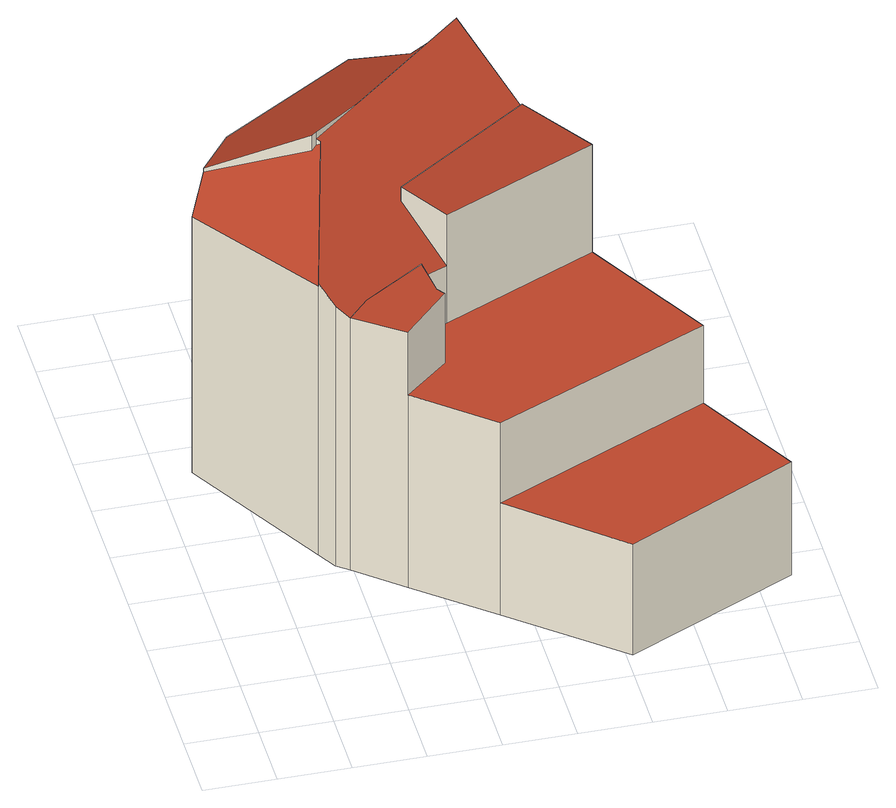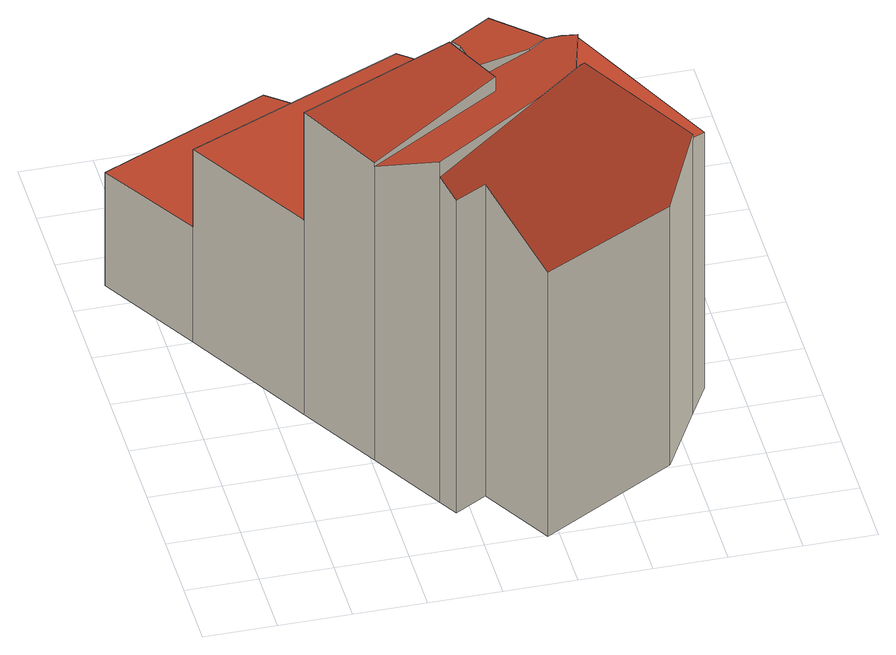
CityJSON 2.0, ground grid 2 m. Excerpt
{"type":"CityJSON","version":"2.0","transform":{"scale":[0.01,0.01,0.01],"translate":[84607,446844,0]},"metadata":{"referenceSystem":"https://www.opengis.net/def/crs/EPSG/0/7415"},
"CityObjects":{
"building1":{"type":"Building","attributes":{"b3_dak_type":"slanted","b3_h_dak_50p":9.09,"b3_h_dak_70p":10.16,"b3_h_dak_max":11.31,"b3_h_dak_min":3.98,"b3_h_maaiveld":0.367,"b3_kas_warenhuis":false,"b3_mutatie_ahn3_ahn4":false,"b3_reconstructie_onvolledig":false,"b3_rmse_lod12":3.2,"b3_rmse_lod13":1.32,"b3_rmse_lod22":0.139,"b3_val3dity_lod12":"[]","b3_val3dity_lod13":"[]","b3_val3dity_lod22":"[]","b3_volume_lod12":1064.52,"b3_volume_lod13":913.78,"b3_volume_lod22":841.58,"geconstateerd":false,"oorspronkelijkbouwjaar":1900,"status":"Pand in gebruik"},"children":["building1-1"]},
"building1-1":{"type":"BuildingPart","parents":["building1"],"geometry":[{"type":"Solid","lod":"2.2","boundaries":[[[[0,1,2,3,4,5,6,7,8,9,10,11,12,13,14,15,16]],[[17,6,5,18]],[[19,7,6,17]],[[20,21,22,23]],[[24,25,11,10,26]],[[27,12,11,25]],[[28,3,2,29]],[[18,5,4,30]],[[31,32,1,0,33]],[[34,35,25,24]],[[36,37,16,15,38,39]],[[23,22,37,36]],[[40,13,12,27]],[[29,2,1,32]],[[35,14,13,40]],[[38,15,14,35,34]],[[41,26,10,9,42,43]],[[44,8,7,19]],[[42,9,8,44,45]],[[39,38,46,47]],[[47,46,48,49]],[[43,42,50,51]],[[33,0,16,37]],[[52,28,53,54]],[[54,53,55,56,57]],[[30,4,3,28,52]],[[49,48,58,21,20]],[[56,55,59,60]],[[61,62,63,26,41]],[[45,44,64]],[[57,56,64]],[[51,50,62,61]],[[21,58,63,62]],[[60,59,32,31]],[[35,40,27,25]],[[49,20,23,36,39,47]],[[32,59,55,53,28,29]],[[57,64,44,19,17,18,30,52,54]],[[51,61,41,43]],[[63,58,48,46,38,34,24,26]],[[60,31,33,37,22,21,62,50,42,45,64,56]]]],"semantics":{"surfaces":[{"type":"GroundSurface"},{"type":"WallSurface","on_footprint_edge":true},{"type":"WallSurface","on_footprint_edge":false},{"type":"RoofSurface"}],"values":[[0,1,1,2,1,1,1,1,1,2,1,2,1,1,1,1,1,1,1,2,2,2,1,2,2,1,2,2,2,2,2,2,2,2,3,3,3,3,3,3,3]]}}]}
},
"vertices":[
[358,630,37],[326,685,37],[90,1097,37],[144,1192,37],[254,1388,37],[631,1604,37],[748,1400,37],[838,1452,37],[868,1398,37],[991,1185,37],[1122,957,37],[1330,596,37],[1494,311,37],[1017,85,37],[723,329,37],[519,497,37],[391,603,37],[748,1400,1062],[631,1604,907],[838,1452,1066],[610,726,909],[610,726,866],[447,652,875],[447,652,879],[1330,596,671],[1330,596,416],[1122,957,676],[1494,311,409],[144,1192,943],[90,1097,878],[254,1388,888],[326,685,930],[326,685,920],[358,630,890],[723,329,669],[723,329,406],[391,603,867],[391,603,866],[519,497,671],[519,497,876],[1017,85,401],[1122,957,1030],[991,1185,1003],[991,1185,1014],[868,1398,1107],[868,1398,1157],[642,601,673],[642,601,902],[626,625,673],[626,625,902],[603,916,973],[603,916,1019],[144,1192,955],[398,1047,1077],[398,1047,1127],[411,1055,1088],[411,1055,1107],[411,1055,1128],[610,726,674],[421,1049,1093],[421,1049,1101],[687,760,1030],[687,760,862],[687,760,675],[546,1156,1122]
]}
